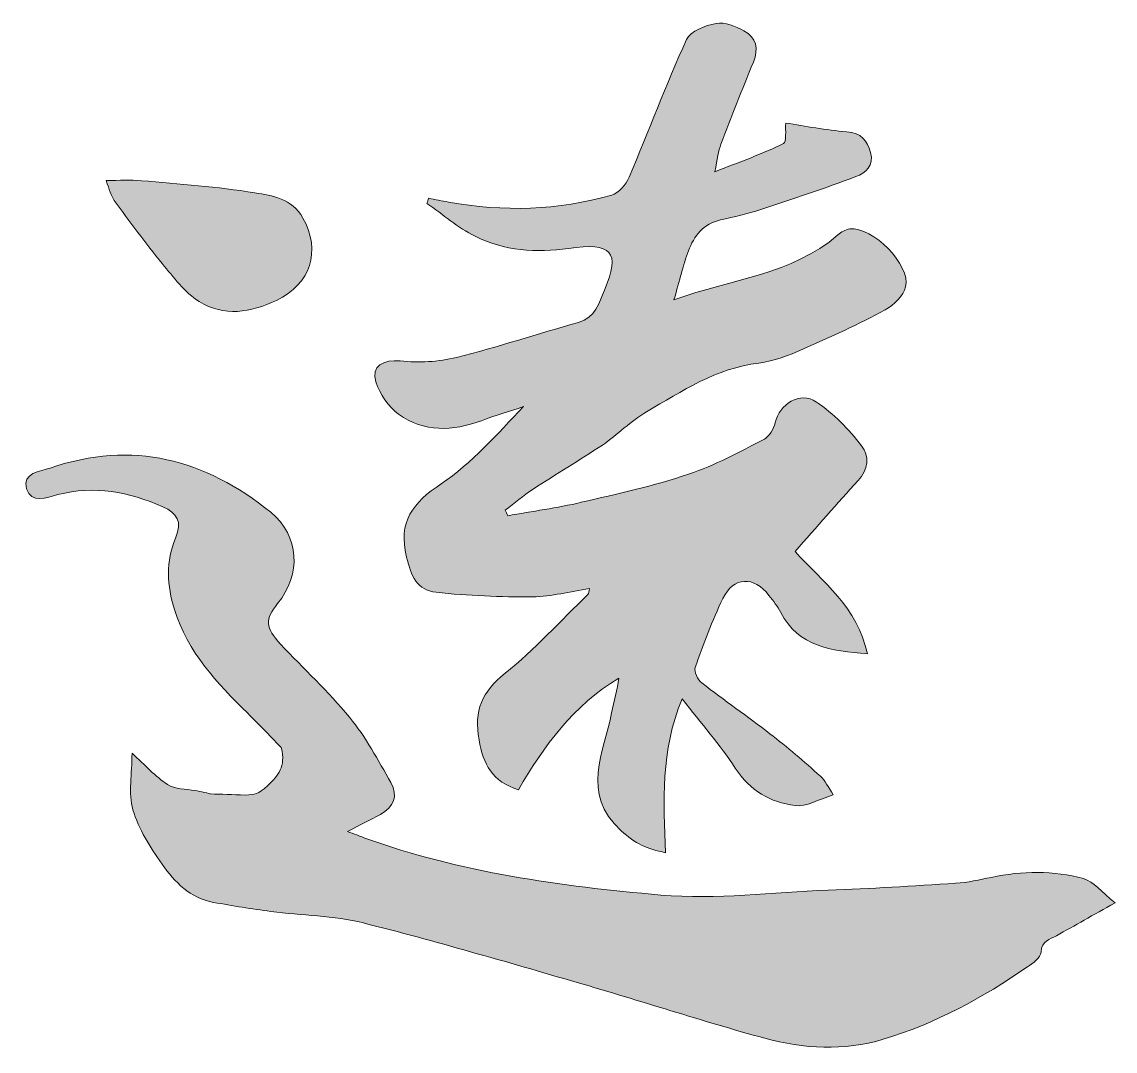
# Model space of a CAD drawing. Header units: inches. Extents: x -3272461 to -2504170, y 403793 to 1071042.
# Drawn here: x -2944894 to -2943698, y 765321 to 766447 of the extents above; entities that cross this region are included whole.
import ezdxf

# ---------------------------------------------------------------- set-up
doc = ezdxf.new("R2010")
doc.units = ezdxf.units.IN
doc.header["$LTSCALE"] = 1000
doc.header["$MEASUREMENT"] = 0
doc.layers.get('0').update_dxf_attribs({"lineweight": 18})

msp = doc.modelspace()

# ---------------------------------------------------------------- hatches: boundary and pattern name
h = msp.add_hatch(color=256)
edge = h.paths.add_edge_path(flags=0)
edge.add_spline(control_points=[(-2944165.2, 766196), (-2944159, 766212.4), (-2944148.9, 766225.8), (-2944130, 766230)], knot_values=[0, 0, 0, 0, 51.218065, 51.218065, 51.218065, 51.218065], weights=[1, 1, 1, 1], degree=3, periodic=0)
edge.add_spline(control_points=[(-2944130, 766230), (-2944115.2, 766233.2), (-2944100.3, 766236.7), (-2944085.9, 766241.4)], knot_values=[0, 0, 0, 0, 45.564726, 45.564726, 45.564726, 45.564726], weights=[1, 1, 1, 1], degree=3, periodic=0)
edge.add_spline(control_points=[(-2944085.9, 766241.4), (-2944051.1, 766252.8), (-2944016.3, 766264.4), (-2943982, 766277.4)], knot_values=[0, 0, 0, 0, 109.994376, 109.994376, 109.994376, 109.994376], weights=[1, 1, 1, 1], degree=3, periodic=0)
edge.add_spline(control_points=[(-2943982, 766277.4), (-2943971.5, 766281.3), (-2943961.7, 766289.4), (-2943966, 766303.7)], knot_values=[0, 0, 0, 0, 34.605464, 34.605464, 34.605464, 34.605464], weights=[1, 1, 1, 1], degree=3, periodic=0)
edge.add_spline(control_points=[(-2943966, 766303.7), (-2943969.7, 766316.6), (-2943976.1, 766325.4), (-2943992.1, 766326.5)], knot_values=[0, 0, 0, 0, 37.511516, 37.511516, 37.511516, 37.511516], weights=[1, 1, 1, 1], degree=3, periodic=0)
edge.add_spline(control_points=[(-2943992.1, 766326.5), (-2944014.7, 766328), (-2944037.2, 766332.7), (-2944058.7, 766335.9)], knot_values=[0, 0, 0, 0, 67.314942, 67.314942, 67.314942, 67.314942], weights=[1, 1, 1, 1], degree=3, periodic=0)
edge.add_spline(control_points=[(-2944058.7, 766335.9), (-2944059.3, 766328.1), (-2944057.6, 766315.1), (-2944061.1, 766313.4)], knot_values=[0, 0, 0, 0, 23.085635, 23.085635, 23.085635, 23.085635], weights=[1, 1, 1, 1], degree=3, periodic=0)
edge.add_spline(control_points=[(-2944061.1, 766313.4), (-2944084, 766302.4), (-2944107.9, 766293.8), (-2944136.4, 766282.5)], knot_values=[0, 0, 0, 0, 81.393183, 81.393183, 81.393183, 81.393183], weights=[1, 1, 1, 1], degree=3, periodic=0)
edge.add_spline(control_points=[(-2944136.4, 766282.5), (-2944133.2, 766297.1), (-2944132.4, 766305.3), (-2944129.6, 766312.8)], knot_values=[0, 0, 0, 0, 31.031593, 31.031593, 31.031593, 31.031593], weights=[1, 1, 1, 1], degree=3, periodic=0)
edge.add_spline(control_points=[(-2944129.6, 766312.8), (-2944118.1, 766342.9), (-2944106.3, 766372.8), (-2944094.1, 766402.7)], knot_values=[0, 0, 0, 0, 96.659971, 96.659971, 96.659971, 96.659971], weights=[1, 1, 1, 1], degree=3, periodic=0)
edge.add_spline(control_points=[(-2944094.1, 766402.7), (-2944088.1, 766417.3), (-2944090.8, 766429.5), (-2944104.4, 766436.7)], knot_values=[0, 0, 0, 0, 39.695113, 39.695113, 39.695113, 39.695113], weights=[1, 1, 1, 1], degree=3, periodic=0)
edge.add_spline(control_points=[(-2944104.4, 766436.7), (-2944113.6, 766441.6), (-2944125.4, 766446.6), (-2944134.9, 766444.9)], knot_values=[0, 0, 0, 0, 32.216004, 32.216004, 32.216004, 32.216004], weights=[1, 1, 1, 1], degree=3, periodic=0)
edge.add_spline(control_points=[(-2944134.9, 766444.9), (-2944146.7, 766442.7), (-2944163, 766436.4), (-2944167.2, 766427.2)], knot_values=[0, 0, 0, 0, 37.854248, 37.854248, 37.854248, 37.854248], weights=[1, 1, 1, 1], degree=3, periodic=0)
edge.add_spline(control_points=[(-2944167.2, 766427.2), (-2944189.7, 766377.8), (-2944208.7, 766326.8), (-2944230, 766276.9)], knot_values=[0, 0, 0, 0, 162.940741, 162.940741, 162.940741, 162.940741], weights=[1, 1, 1, 1], degree=3, periodic=0)
edge.add_spline(control_points=[(-2944230, 766276.9), (-2944233.4, 766268.8), (-2944241.4, 766259.2), (-2944249.1, 766257)], knot_values=[0, 0, 0, 0, 28.311681, 28.311681, 28.311681, 28.311681], weights=[1, 1, 1, 1], degree=3, periodic=0)
edge.add_spline(control_points=[(-2944249.1, 766257), (-2944307.8, 766240.5), (-2944367.4, 766238.5), (-2944427.4, 766249.5)], knot_values=[0, 0, 0, 0, 180.087882, 180.087882, 180.087882, 180.087882], weights=[1, 1, 1, 1], degree=3, periodic=0)
edge.add_spline(control_points=[(-2944427.4, 766249.5), (-2944434.7, 766250.8), (-2944442, 766252.2), (-2944449.4, 766253.6)], knot_values=[0, 0, 0, 0, 22.316623, 22.316623, 22.316623, 22.316623], weights=[1, 1, 1, 1], degree=3, periodic=0)
edge.add_spline(control_points=[(-2944449.4, 766253.6), (-2944449.9, 766251.8), (-2944450.5, 766249.9), (-2944451.1, 766248.1)], knot_values=[0, 0, 0, 0, 5.771272, 5.771272, 5.771272, 5.771272], weights=[1, 1, 1, 1], degree=3, periodic=0)
edge.add_spline(control_points=[(-2944451.1, 766248.1), (-2944433.7, 766235.9), (-2944417.3, 766221.5), (-2944398.5, 766212.1)], knot_values=[0, 0, 0, 0, 63.854733, 63.854733, 63.854733, 63.854733], weights=[1, 1, 1, 1], degree=3, periodic=0)
edge.add_spline(control_points=[(-2944398.5, 766212.1), (-2944366.6, 766196), (-2944331.5, 766194), (-2944296.4, 766198.9)], knot_values=[0, 0, 0, 0, 104.558746, 104.558746, 104.558746, 104.558746], weights=[1, 1, 1, 1], degree=3, periodic=0)
edge.add_spline(control_points=[(-2944296.4, 766198.9), (-2944248.9, 766205.5), (-2944239.1, 766195.5), (-2944256.9, 766153.2)], knot_values=[0, 0, 0, 0, 89.3018, 89.3018, 89.3018, 89.3018], weights=[1, 1, 1, 1], degree=3, periodic=0)
edge.add_spline(control_points=[(-2944256.9, 766153.2), (-2944262.6, 766139.5), (-2944267.1, 766123), (-2944285.5, 766117.8)], knot_values=[0, 0, 0, 0, 47.489668, 47.489668, 47.489668, 47.489668], weights=[1, 1, 1, 1], degree=3, periodic=0)
edge.add_spline(control_points=[(-2944285.5, 766117.8), (-2944330, 766105.3), (-2944374, 766090.8), (-2944418.8, 766079.6)], knot_values=[0, 0, 0, 0, 138.725523, 138.725523, 138.725523, 138.725523], weights=[1, 1, 1, 1], degree=3, periodic=0)
edge.add_spline(control_points=[(-2944418.8, 766079.6), (-2944438.6, 766074.8), (-2944460.2, 766073.4), (-2944480.4, 766075.7)], knot_values=[0, 0, 0, 0, 62.030065, 62.030065, 62.030065, 62.030065], weights=[1, 1, 1, 1], degree=3, periodic=0)
edge.add_spline(control_points=[(-2944480.4, 766075.7), (-2944498.4, 766077.6), (-2944512.7, 766070), (-2944507, 766052.8)], knot_values=[0, 0, 0, 0, 43.65304, 43.65304, 43.65304, 43.65304], weights=[1, 1, 1, 1], degree=3, periodic=0)
edge.add_spline(control_points=[(-2944507, 766052.8), (-2944502.5, 766039.6), (-2944493.3, 766025.4), (-2944482.1, 766017.4)], knot_values=[0, 0, 0, 0, 43.90798, 43.90798, 43.90798, 43.90798], weights=[1, 1, 1, 1], degree=3, periodic=0)
edge.add_spline(control_points=[(-2944482.1, 766017.4), (-2944454.3, 765997.5), (-2944423, 765998.8), (-2944391.6, 766010.4)], knot_values=[0, 0, 0, 0, 94.792275, 94.792275, 94.792275, 94.792275], weights=[1, 1, 1, 1], degree=3, periodic=0)
edge.add_spline(control_points=[(-2944391.6, 766010.4), (-2944376.5, 766016), (-2944361.1, 766020.7), (-2944345.7, 766025.8)], knot_values=[0, 0, 0, 0, 48.425693, 48.425693, 48.425693, 48.425693], weights=[1, 1, 1, 1], degree=3, periodic=0)
edge.add_spline(control_points=[(-2944345.7, 766025.8), (-2944374.6, 765995.3), (-2944402, 765963.9), (-2944435.5, 765941.4)], knot_values=[0, 0, 0, 0, 123.501583, 123.501583, 123.501583, 123.501583], weights=[1, 1, 1, 1], degree=3, periodic=0)
edge.add_spline(control_points=[(-2944435.5, 765941.4), (-2944466.8, 765920.5), (-2944483.1, 765900), (-2944473.4, 765861.2)], knot_values=[0, 0, 0, 0, 96.491121, 96.491121, 96.491121, 96.491121], weights=[1, 1, 1, 1], degree=3, periodic=0)
edge.add_spline(control_points=[(-2944473.4, 765861.2), (-2944468.2, 765840.3), (-2944462.3, 765825.1), (-2944441, 765822.7)], knot_values=[0, 0, 0, 0, 54.486351, 54.486351, 54.486351, 54.486351], weights=[1, 1, 1, 1], degree=3, periodic=0)
edge.add_spline(control_points=[(-2944441, 765822.7), (-2944406.1, 765818.9), (-2944370.7, 765817.5), (-2944335.5, 765817.8)], knot_values=[0, 0, 0, 0, 105.661691, 105.661691, 105.661691, 105.661691], weights=[1, 1, 1, 1], degree=3, periodic=0)
edge.add_spline(control_points=[(-2944335.5, 765817.8), (-2944315.1, 765818), (-2944294.7, 765823.6), (-2944273.4, 765826.8)], knot_values=[0, 0, 0, 0, 62.830699, 62.830699, 62.830699, 62.830699], weights=[1, 1, 1, 1], degree=3, periodic=0)
edge.add_spline(control_points=[(-2944273.4, 765826.8), (-2944274.1, 765823.8), (-2944274, 765821.5), (-2944275.1, 765820.4)], knot_values=[0, 0, 0, 0, 6.68476, 6.68476, 6.68476, 6.68476], weights=[1, 1, 1, 1], degree=3, periodic=0)
edge.add_spline(control_points=[(-2944275.1, 765820.4), (-2944305.1, 765791.3), (-2944333.3, 765760.1), (-2944365.7, 765734.1)], knot_values=[0, 0, 0, 0, 125.23449, 125.23449, 125.23449, 125.23449], weights=[1, 1, 1, 1], degree=3, periodic=0)
edge.add_spline(control_points=[(-2944365.7, 765734.1), (-2944391.1, 765713.8), (-2944399.9, 765693.3), (-2944394.2, 765661.3)], knot_values=[0, 0, 0, 0, 83.048712, 83.048712, 83.048712, 83.048712], weights=[1, 1, 1, 1], degree=3, periodic=0)
edge.add_spline(control_points=[(-2944394.2, 765661.3), (-2944389.4, 765634.7), (-2944380.2, 765615.5), (-2944350.9, 765606.7)], knot_values=[0, 0, 0, 0, 74.265126, 74.265126, 74.265126, 74.265126], weights=[1, 1, 1, 1], degree=3, periodic=0)
edge.add_spline(control_points=[(-2944350.9, 765606.7), (-2944323.8, 765654.6), (-2944290.8, 765698.7), (-2944241.3, 765728.9)], knot_values=[0, 0, 0, 0, 166.01808, 166.01808, 166.01808, 166.01808], weights=[1, 1, 1, 1], degree=3, periodic=0)
edge.add_spline(control_points=[(-2944241.3, 765728.9), (-2944242.7, 765715.8), (-2944247, 765703.5), (-2944249.2, 765690.9)], knot_values=[0, 0, 0, 0, 38.834269, 38.834269, 38.834269, 38.834269], weights=[1, 1, 1, 1], degree=3, periodic=0)
edge.add_spline(control_points=[(-2944249.2, 765690.9), (-2944257.1, 765647.3), (-2944284.1, 765603.8), (-2944238.6, 765561.8)], knot_values=[0, 0, 0, 0, 138.443535, 138.443535, 138.443535, 138.443535], weights=[1, 1, 1, 1], degree=3, periodic=0)
edge.add_spline(control_points=[(-2944238.6, 765561.8), (-2944223.5, 765548), (-2944210.4, 765541.8), (-2944190.1, 765537.9)], knot_values=[0, 0, 0, 0, 54.949852, 54.949852, 54.949852, 54.949852], weights=[1, 1, 1, 1], degree=3, periodic=0)
edge.add_spline(control_points=[(-2944190.1, 765537.9), (-2944192.2, 765593.9), (-2944196.1, 765648.9), (-2944172, 765706.1)], knot_values=[0, 0, 0, 0, 170.750179, 170.750179, 170.750179, 170.750179], weights=[1, 1, 1, 1], degree=3, periodic=0)
edge.add_spline(control_points=[(-2944172, 765706.1), (-2944151, 765679), (-2944130.4, 765656), (-2944113.9, 765630.3)], knot_values=[0, 0, 0, 0, 95.564653, 95.564653, 95.564653, 95.564653], weights=[1, 1, 1, 1], degree=3, periodic=0)
edge.add_spline(control_points=[(-2944113.9, 765630.3), (-2944097.8, 765605.6), (-2944075.4, 765593), (-2944048.6, 765589.4)], knot_values=[0, 0, 0, 0, 79.685179, 79.685179, 79.685179, 79.685179], weights=[1, 1, 1, 1], degree=3, periodic=0)
edge.add_spline(control_points=[(-2944048.6, 765589.4), (-2944036.4, 765587.7), (-2944022.9, 765596.2), (-2944006.7, 765601.1)], knot_values=[0, 0, 0, 0, 43.851146, 43.851146, 43.851146, 43.851146], weights=[1, 1, 1, 1], degree=3, periodic=0)
edge.add_spline(control_points=[(-2944006.7, 765601.1), (-2944012.6, 765609.8), (-2944015.6, 765616.9), (-2944020.8, 765621.6)], knot_values=[0, 0, 0, 0, 24.919164, 24.919164, 24.919164, 24.919164], weights=[1, 1, 1, 1], degree=3, periodic=0)
edge.add_spline(control_points=[(-2944020.8, 765621.6), (-2944038.8, 765637.5), (-2944057, 765653.3), (-2944076, 765668)], knot_values=[0, 0, 0, 0, 72.106112, 72.106112, 72.106112, 72.106112], weights=[1, 1, 1, 1], degree=3, periodic=0)
edge.add_spline(control_points=[(-2944076, 765668), (-2944100.5, 765687), (-2944126.1, 765704.5), (-2944150.5, 765723.6)], knot_values=[0, 0, 0, 0, 92.956996, 92.956996, 92.956996, 92.956996], weights=[1, 1, 1, 1], degree=3, periodic=0)
edge.add_spline(control_points=[(-2944150.5, 765723.6), (-2944154.9, 765727), (-2944159.4, 765736.1), (-2944157.8, 765740.4)], knot_values=[0, 0, 0, 0, 19.17138, 19.17138, 19.17138, 19.17138], weights=[1, 1, 1, 1], degree=3, periodic=0)
edge.add_spline(control_points=[(-2944157.8, 765740.4), (-2944148.8, 765766.1), (-2944139.2, 765791.5), (-2944127.4, 765816)], knot_values=[0, 0, 0, 0, 81.470705, 81.470705, 81.470705, 81.470705], weights=[1, 1, 1, 1], degree=3, periodic=0)
edge.add_spline(control_points=[(-2944127.4, 765816), (-2944115.9, 765840), (-2944093.2, 765840.7), (-2944077.2, 765819.3)], knot_values=[0, 0, 0, 0, 63.705578, 63.705578, 63.705578, 63.705578], weights=[1, 1, 1, 1], degree=3, periodic=0)
edge.add_spline(control_points=[(-2944077.2, 765819.3), (-2944072.6, 765813.2), (-2944067.4, 765807.4), (-2944064.1, 765800.7)], knot_values=[0, 0, 0, 0, 22.797035, 22.797035, 22.797035, 22.797035], weights=[1, 1, 1, 1], degree=3, periodic=0)
edge.add_spline(control_points=[(-2944064.1, 765800.7), (-2944044.7, 765762.8), (-2944009.6, 765759.1), (-2943969.3, 765755.4)], knot_values=[0, 0, 0, 0, 110.710861, 110.710861, 110.710861, 110.710861], weights=[1, 1, 1, 1], degree=3, periodic=0)
edge.add_spline(control_points=[(-2943969.3, 765755.4), (-2943980.4, 765806.3), (-2944018.6, 765834.3), (-2944048.5, 765867.4)], knot_values=[0, 0, 0, 0, 139.305714, 139.305714, 139.305714, 139.305714], weights=[1, 1, 1, 1], degree=3, periodic=0)
edge.add_spline(control_points=[(-2944048.5, 765867.4), (-2944024.7, 765894.2), (-2944002.5, 765919.9), (-2943979.6, 765944.8)], knot_values=[0, 0, 0, 0, 103.56107, 103.56107, 103.56107, 103.56107], weights=[1, 1, 1, 1], degree=3, periodic=0)
edge.add_spline(control_points=[(-2943979.6, 765944.8), (-2943968.2, 765957.1), (-2943966.9, 765971.8), (-2943975.8, 765983)], knot_values=[0, 0, 0, 0, 42.159445, 42.159445, 42.159445, 42.159445], weights=[1, 1, 1, 1], degree=3, periodic=0)
edge.add_spline(control_points=[(-2943975.8, 765983), (-2943990.1, 766000.9), (-2944006.3, 766018.4), (-2944025.2, 766030.8)], knot_values=[0, 0, 0, 0, 69.032252, 69.032252, 69.032252, 69.032252], weights=[1, 1, 1, 1], degree=3, periodic=0)
edge.add_spline(control_points=[(-2944025.2, 766030.8), (-2944043.3, 766042.8), (-2944065.5, 766028.7), (-2944070.4, 766008)], knot_values=[0, 0, 0, 0, 59.379836, 59.379836, 59.379836, 59.379836], weights=[1, 1, 1, 1], degree=3, periodic=0)
edge.add_spline(control_points=[(-2944070.4, 766008), (-2944071.9, 766001.4), (-2944076.6, 765993.2), (-2944082.1, 765990.3)], knot_values=[0, 0, 0, 0, 21.803104, 21.803104, 21.803104, 21.803104], weights=[1, 1, 1, 1], degree=3, periodic=0)
edge.add_spline(control_points=[(-2944082.1, 765990.3), (-2944109.2, 765976.4), (-2944136.2, 765961.5), (-2944164.9, 765951.9)], knot_values=[0, 0, 0, 0, 91.351934, 91.351934, 91.351934, 91.351934], weights=[1, 1, 1, 1], degree=3, periodic=0)
edge.add_spline(control_points=[(-2944164.9, 765951.9), (-2944203.3, 765939.1), (-2944243, 765930.2), (-2944282.4, 765921.1)], knot_values=[0, 0, 0, 0, 121.551509, 121.551509, 121.551509, 121.551509], weights=[1, 1, 1, 1], degree=3, periodic=0)
edge.add_spline(control_points=[(-2944282.4, 765921.1), (-2944308.9, 765914.9), (-2944336, 765911.2), (-2944362.8, 765906.4)], knot_values=[0, 0, 0, 0, 81.676214, 81.676214, 81.676214, 81.676214], weights=[1, 1, 1, 1], degree=3, periodic=0)
edge.add_spline(control_points=[(-2944362.8, 765906.4), (-2944363.7, 765908.4), (-2944364.6, 765910.5), (-2944365.5, 765912.5)], knot_values=[0, 0, 0, 0, 6.752187, 6.752187, 6.752187, 6.752187], weights=[1, 1, 1, 1], degree=3, periodic=0)
edge.add_spline(control_points=[(-2944365.5, 765912.5), (-2944355.4, 765920.3), (-2944345.7, 765928.6), (-2944335, 765935.6)], knot_values=[0, 0, 0, 0, 38.239486, 38.239486, 38.239486, 38.239486], weights=[1, 1, 1, 1], degree=3, periodic=0)
edge.add_spline(control_points=[(-2944335, 765935.6), (-2944309.9, 765952), (-2944284, 765967.1), (-2944259.1, 765983.8)], knot_values=[0, 0, 0, 0, 89.943437, 89.943437, 89.943437, 89.943437], weights=[1, 1, 1, 1], degree=3, periodic=0)
edge.add_spline(control_points=[(-2944259.1, 765983.8), (-2944242.5, 765995.1), (-2944228.2, 766010.1), (-2944210.9, 766020.2)], knot_values=[0, 0, 0, 0, 60.40609, 60.40609, 60.40609, 60.40609], weights=[1, 1, 1, 1], degree=3, periodic=0)
edge.add_spline(control_points=[(-2944210.9, 766020.2), (-2944172.3, 766042.7), (-2944134.7, 766067.8), (-2944088.2, 766073.4)], knot_values=[0, 0, 0, 0, 134.828369, 134.828369, 134.828369, 134.828369], weights=[1, 1, 1, 1], degree=3, periodic=0)
edge.add_spline(control_points=[(-2944088.2, 766073.4), (-2944071.8, 766075.4), (-2944055.5, 766081.9), (-2944040.1, 766088.6)], knot_values=[0, 0, 0, 0, 50.641183, 50.641183, 50.641183, 50.641183], weights=[1, 1, 1, 1], degree=3, periodic=0)
edge.add_spline(control_points=[(-2944040.1, 766088.6), (-2944009.6, 766101.9), (-2943979.3, 766115.9), (-2943949.9, 766131.6)], knot_values=[0, 0, 0, 0, 99.940145, 99.940145, 99.940145, 99.940145], weights=[1, 1, 1, 1], degree=3, periodic=0)
edge.add_spline(control_points=[(-2943949.9, 766131.6), (-2943940.4, 766136.7), (-2943930, 766146.9), (-2943927.6, 766156.8)], knot_values=[0, 0, 0, 0, 34.470565, 34.470565, 34.470565, 34.470565], weights=[1, 1, 1, 1], degree=3, periodic=0)
edge.add_spline(control_points=[(-2943927.6, 766156.8), (-2943921.7, 766180.7), (-2943964.3, 766223.3), (-2943988.7, 766220.1)], knot_values=[0, 0, 0, 0, 96.222997, 96.222997, 96.222997, 96.222997], weights=[1, 1, 1, 1], degree=3, periodic=0)
edge.add_spline(control_points=[(-2943988.7, 766220.1), (-2943993.3, 766219.5), (-2943998.2, 766216.6), (-2944001.8, 766213.5)], knot_values=[0, 0, 0, 0, 14.912026, 14.912026, 14.912026, 14.912026], weights=[1, 1, 1, 1], degree=3, periodic=0)
edge.add_spline(control_points=[(-2944001.8, 766213.5), (-2944052.1, 766169.9), (-2944117.3, 766166), (-2944181, 766142.4)], knot_values=[0, 0, 0, 0, 194.32497, 194.32497, 194.32497, 194.32497], weights=[1, 1, 1, 1], degree=3, periodic=0)
edge.add_spline(control_points=[(-2944181, 766142.4), (-2944174.6, 766164.6), (-2944171, 766180.7), (-2944165.2, 766196)], knot_values=[0, 0, 0, 0, 55.880095, 55.880095, 55.880095, 55.880095], weights=[1, 1, 1, 1], degree=3, periodic=0)
edge = h.paths.add_edge_path(flags=0)
edge.add_spline(control_points=[(-2944615.7, 766142), (-2944578.3, 766159.9), (-2944566.7, 766195.8), (-2944586.8, 766232)], knot_values=[0, 0, 0, 0, 107.801225, 107.801225, 107.801225, 107.801225], weights=[1, 1, 1, 1], degree=3, periodic=0)
edge.add_spline(control_points=[(-2944586.8, 766232), (-2944598.9, 766253.7), (-2944620.4, 766256.5), (-2944639.5, 766259.6)], knot_values=[0, 0, 0, 0, 62.055023, 62.055023, 62.055023, 62.055023], weights=[1, 1, 1, 1], degree=3, periodic=0)
edge.add_spline(control_points=[(-2944639.5, 766259.6), (-2944680.5, 766266.5), (-2944722.1, 766269.1), (-2944763.5, 766272.9)], knot_values=[0, 0, 0, 0, 124.701503, 124.701503, 124.701503, 124.701503], weights=[1, 1, 1, 1], degree=3, periodic=0)
edge.add_spline(control_points=[(-2944763.5, 766272.9), (-2944775.1, 766274), (-2944786.9, 766273.1), (-2944802.1, 766273.1)], knot_values=[0, 0, 0, 0, 38.614831, 38.614831, 38.614831, 38.614831], weights=[1, 1, 1, 1], degree=3, periodic=0)
edge.add_spline(control_points=[(-2944802.1, 766273.1), (-2944798.2, 766263.4), (-2944796.9, 766256.4), (-2944793.1, 766251.2)], knot_values=[0, 0, 0, 0, 23.777546, 23.777546, 23.777546, 23.777546], weights=[1, 1, 1, 1], degree=3, periodic=0)
edge.add_spline(control_points=[(-2944793.1, 766251.2), (-2944776.1, 766227.9), (-2944759, 766204.6), (-2944740.7, 766182.3)], knot_values=[0, 0, 0, 0, 86.584984, 86.584984, 86.584984, 86.584984], weights=[1, 1, 1, 1], degree=3, periodic=0)
edge.add_spline(control_points=[(-2944740.7, 766182.3), (-2944728.4, 766167.3), (-2944716.1, 766150.6), (-2944700.1, 766140.7)], knot_values=[0, 0, 0, 0, 58.36591, 58.36591, 58.36591, 58.36591], weights=[1, 1, 1, 1], degree=3, periodic=0)
edge.add_spline(control_points=[(-2944700.1, 766140.7), (-2944673.1, 766124.2), (-2944644.3, 766128.2), (-2944615.7, 766142)], knot_values=[0, 0, 0, 0, 88.379787, 88.379787, 88.379787, 88.379787], weights=[1, 1, 1, 1], degree=3, periodic=0)
edge = h.paths.add_edge_path(flags=0)
edge.add_spline(control_points=[(-2944614.5, 765810.3), (-2944588.6, 765842.2), (-2944590.2, 765884.3), (-2944622, 765910.2)], knot_values=[0, 0, 0, 0, 112.098403, 112.098403, 112.098403, 112.098403], weights=[1, 1, 1, 1], degree=3, periodic=0)
edge.add_spline(control_points=[(-2944622, 765910.2), (-2944693.4, 765968.3), (-2944773.5, 765989.4), (-2944863.1, 765958.6)], knot_values=[0, 0, 0, 0, 257.938711, 257.938711, 257.938711, 257.938711], weights=[1, 1, 1, 1], degree=3, periodic=0)
edge.add_spline(control_points=[(-2944863.1, 765958.6), (-2944874, 765954.8), (-2944894.2, 765953.6), (-2944889.1, 765935.9)], knot_values=[0, 0, 0, 0, 39.901311, 39.901311, 39.901311, 39.901311], weights=[1, 1, 1, 1], degree=3, periodic=0)
edge.add_spline(control_points=[(-2944889.1, 765935.9), (-2944884.2, 765919.2), (-2944866.9, 765926.4), (-2944854.8, 765929.5)], knot_values=[0, 0, 0, 0, 39.906656, 39.906656, 39.906656, 39.906656], weights=[1, 1, 1, 1], degree=3, periodic=0)
edge.add_spline(control_points=[(-2944854.8, 765929.5), (-2944814.7, 765940), (-2944777, 765932.4), (-2944740.1, 765916.2)], knot_values=[0, 0, 0, 0, 117.810699, 117.810699, 117.810699, 117.810699], weights=[1, 1, 1, 1], degree=3, periodic=0)
edge.add_spline(control_points=[(-2944740.1, 765916.2), (-2944724.3, 765909.3), (-2944718.4, 765899.9), (-2944726, 765882)], knot_values=[0, 0, 0, 0, 42.859218, 42.859218, 42.859218, 42.859218], weights=[1, 1, 1, 1], degree=3, periodic=0)
edge.add_spline(control_points=[(-2944726, 765882), (-2944736.7, 765856.6), (-2944735.5, 765830.1), (-2944727.3, 765803.8)], knot_values=[0, 0, 0, 0, 79.883367, 79.883367, 79.883367, 79.883367], weights=[1, 1, 1, 1], degree=3, periodic=0)
edge.add_spline(control_points=[(-2944727.3, 765803.8), (-2944712.8, 765757.4), (-2944681, 765723.3), (-2944647.2, 765690.5)], knot_values=[0, 0, 0, 0, 140.346525, 140.346525, 140.346525, 140.346525], weights=[1, 1, 1, 1], degree=3, periodic=0)
edge.add_spline(control_points=[(-2944647.2, 765690.5), (-2944635.6, 765679.2), (-2944624.6, 765667.4), (-2944610.4, 765652.9)], knot_values=[0, 0, 0, 0, 52.578677, 52.578677, 52.578677, 52.578677], weights=[1, 1, 1, 1], degree=3, periodic=0)
edge.add_spline(control_points=[(-2944610.4, 765652.9), (-2944605.4, 765631.2), (-2944613.4, 765623), (-2944625.3, 765611.3)], knot_values=[0, 0, 0, 0, 47.073419, 47.073419, 47.073419, 47.073419], weights=[1, 1, 1, 1], degree=3, periodic=0)
edge.add_spline(control_points=[(-2944625.3, 765611.3), (-2944636.6, 765600.9), (-2944638.9, 765602), (-2944649.4, 765600.9)], knot_values=[0, 0, 0, 0, 27.143306, 27.143306, 27.143306, 27.143306], weights=[1, 1, 1, 1], degree=3, periodic=0)
edge.add_spline(control_points=[(-2944649.4, 765600.9), (-2944664.5, 765601.5), (-2944675.5, 765601.7), (-2944688, 765602.2)], knot_values=[0, 0, 0, 0, 38.653325, 38.653325, 38.653325, 38.653325], weights=[1, 1, 1, 1], degree=3, periodic=0)
edge.add_spline(control_points=[(-2944688, 765602.2), (-2944688, 765602.2), (-2944699.6, 765605.2), (-2944704.7, 765605.8)], knot_values=[0, 0, 0, 0, 17.08578, 17.08578, 17.08578, 17.08578], weights=[1, 1, 1, 1], degree=3, periodic=0)
edge.add_spline(control_points=[(-2944704.7, 765605.8), (-2944714.9, 765607.8), (-2944726.8, 765607.2), (-2944734.9, 765612.5)], knot_values=[0, 0, 0, 0, 31.132616, 31.132616, 31.132616, 31.132616], weights=[1, 1, 1, 1], degree=3, periodic=0)
edge.add_spline(control_points=[(-2944734.9, 765612.5), (-2944748.2, 765621.1), (-2944759.1, 765633.5), (-2944773.7, 765646.7)], knot_values=[0, 0, 0, 0, 51.834846, 51.834846, 51.834846, 51.834846], weights=[1, 1, 1, 1], degree=3, periodic=0)
edge.add_spline(control_points=[(-2944773.7, 765646.7), (-2944773.7, 765624.2), (-2944777.9, 765603.2), (-2944772.7, 765584.8)], knot_values=[0, 0, 0, 0, 62.151543, 62.151543, 62.151543, 62.151543], weights=[1, 1, 1, 1], degree=3, periodic=0)
edge.add_spline(control_points=[(-2944772.7, 765584.8), (-2944766.6, 765563.7), (-2944753.7, 765543.9), (-2944740.9, 765525.5)], knot_values=[0, 0, 0, 0, 67.641814, 67.641814, 67.641814, 67.641814], weights=[1, 1, 1, 1], degree=3, periodic=0)
edge.add_spline(control_points=[(-2944740.9, 765525.5), (-2944727.1, 765505.8), (-2944710.2, 765488), (-2944684.4, 765483.5)], knot_values=[0, 0, 0, 0, 72.355395, 72.355395, 72.355395, 72.355395], weights=[1, 1, 1, 1], degree=3, periodic=0)
edge.add_spline(control_points=[(-2944684.4, 765483.5), (-2944663.6, 765479.9), (-2944642.7, 765476.3), (-2944621.8, 765473.6)], knot_values=[0, 0, 0, 0, 63.442265, 63.442265, 63.442265, 63.442265], weights=[1, 1, 1, 1], degree=3, periodic=0)
edge.add_spline(control_points=[(-2944621.8, 765473.6), (-2944588, 765469.3), (-2944553.2, 765469.3), (-2944520.5, 765461)], knot_values=[0, 0, 0, 0, 102.098108, 102.098108, 102.098108, 102.098108], weights=[1, 1, 1, 1], degree=3, periodic=0)
edge.add_spline(control_points=[(-2944520.5, 765461), (-2944442.1, 765441.3), (-2944364.4, 765418.4), (-2944286.7, 765395.9)], knot_values=[0, 0, 0, 0, 242.786488, 242.786488, 242.786488, 242.786488], weights=[1, 1, 1, 1], degree=3, periodic=0)
edge.add_spline(control_points=[(-2944286.7, 765395.9), (-2944218.1, 765376), (-2944150.4, 765353.7), (-2944081.6, 765334.9)], knot_values=[0, 0, 0, 0, 214.001843, 214.001843, 214.001843, 214.001843], weights=[1, 1, 1, 1], degree=3, periodic=0)
edge.add_spline(control_points=[(-2944081.6, 765334.9), (-2944039.1, 765323.3), (-2943995.3, 765320.8), (-2943952.1, 765333.8)], knot_values=[0, 0, 0, 0, 131.196002, 131.196002, 131.196002, 131.196002], weights=[1, 1, 1, 1], degree=3, periodic=0)
edge.add_spline(control_points=[(-2943952.1, 765333.8), (-2943895, 765351), (-2943843.4, 765379.3), (-2943794.4, 765412.9)], knot_values=[0, 0, 0, 0, 177.101159, 177.101159, 177.101159, 177.101159], weights=[1, 1, 1, 1], degree=3, periodic=0)
edge.add_spline(control_points=[(-2943794.4, 765412.9), (-2943788.4, 765417), (-2943779.8, 765423.3), (-2943779.5, 765429.2)], knot_values=[0, 0, 0, 0, 22.723278, 22.723278, 22.723278, 22.723278], weights=[1, 1, 1, 1], degree=3, periodic=0)
edge.add_spline(control_points=[(-2943779.5, 765429.2), (-2943778.7, 765441.5), (-2943770.1, 765442.9), (-2943762.6, 765447.1)], knot_values=[0, 0, 0, 0, 26.375551, 26.375551, 26.375551, 26.375551], weights=[1, 1, 1, 1], degree=3, periodic=0)
edge.add_spline(control_points=[(-2943762.6, 765447.1), (-2943742.7, 765458.2), (-2943722.8, 765469.5), (-2943698.5, 765483.1)], knot_values=[0, 0, 0, 0, 73.517255, 73.517255, 73.517255, 73.517255], weights=[1, 1, 1, 1], degree=3, periodic=0)
edge.add_spline(control_points=[(-2943698.5, 765483.1), (-2943713.5, 765495), (-2943722.1, 765506.5), (-2943733, 765509.5)], knot_values=[0, 0, 0, 0, 43.774862, 43.774862, 43.774862, 43.774862], weights=[1, 1, 1, 1], degree=3, periodic=0)
edge.add_spline(control_points=[(-2943733, 765509.5), (-2943766, 765518.6), (-2943800, 765518), (-2943833.8, 765510.9)], knot_values=[0, 0, 0, 0, 101.779183, 101.779183, 101.779183, 101.779183], weights=[1, 1, 1, 1], degree=3, periodic=0)
edge.add_spline(control_points=[(-2943833.8, 765510.9), (-2943846.8, 765508.2), (-2943859.8, 765505.3), (-2943872.9, 765504.4)], knot_values=[0, 0, 0, 0, 39.689253, 39.689253, 39.689253, 39.689253], weights=[1, 1, 1, 1], degree=3, periodic=0)
edge.add_spline(control_points=[(-2943872.9, 765504.4), (-2943919.4, 765501.4), (-2943965.8, 765498.5), (-2944012.3, 765496.9)], knot_values=[0, 0, 0, 0, 139.607581, 139.607581, 139.607581, 139.607581], weights=[1, 1, 1, 1], degree=3, periodic=0)
edge.add_spline(control_points=[(-2944012.3, 765496.9), (-2944073.3, 765494.7), (-2944133.8, 765486.2), (-2944195.4, 765491.6)], knot_values=[0, 0, 0, 0, 183.375986, 183.375986, 183.375986, 183.375986], weights=[1, 1, 1, 1], degree=3, periodic=0)
edge.add_spline(control_points=[(-2944195.4, 765491.6), (-2944305.6, 765501.2), (-2944414.4, 765516.2), (-2944518.9, 765553.9)], knot_values=[0, 0, 0, 0, 330.391992, 330.391992, 330.391992, 330.391992], weights=[1, 1, 1, 1], degree=3, periodic=0)
edge.add_spline(control_points=[(-2944518.9, 765553.9), (-2944524.9, 765556), (-2944530.8, 765558.4), (-2944538, 765561.1)], knot_values=[0, 0, 0, 0, 20.364919, 20.364919, 20.364919, 20.364919], weights=[1, 1, 1, 1], degree=3, periodic=0)
edge.add_spline(control_points=[(-2944538, 765561.1), (-2944524.3, 765568.2), (-2944513.1, 765573.9), (-2944502.1, 765579.8)], knot_values=[0, 0, 0, 0, 40.420343, 40.420343, 40.420343, 40.420343], weights=[1, 1, 1, 1], degree=3, periodic=0)
edge.add_spline(control_points=[(-2944502.1, 765579.8), (-2944487.3, 765587.7), (-2944482.3, 765600.1), (-2944490.6, 765614.6)], knot_values=[0, 0, 0, 0, 41.988177, 41.988177, 41.988177, 41.988177], weights=[1, 1, 1, 1], degree=3, periodic=0)
edge.add_spline(control_points=[(-2944490.6, 765614.6), (-2944504.6, 765639.1), (-2944518.1, 765664.4), (-2944535.8, 765686)], knot_values=[0, 0, 0, 0, 84.568592, 84.568592, 84.568592, 84.568592], weights=[1, 1, 1, 1], degree=3, periodic=0)
edge.add_spline(control_points=[(-2944535.8, 765686), (-2944558.9, 765714.3), (-2944586.2, 765739.2), (-2944611.2, 765766)], knot_values=[0, 0, 0, 0, 110.023734, 110.023734, 110.023734, 110.023734], weights=[1, 1, 1, 1], degree=3, periodic=0)
edge.add_spline(control_points=[(-2944611.2, 765766), (-2944628, 765783.9), (-2944628.3, 765793.4), (-2944614.5, 765810.3)], knot_values=[0, 0, 0, 0, 51.054795, 51.054795, 51.054795, 51.054795], weights=[1, 1, 1, 1], degree=3, periodic=0)

# ---------------------------------------------------------------- linework, layer by layer
for points in [[(-2944167.2, 766427.2), (-2944163, 766436.4), (-2944146.7, 766442.7), (-2944134.9, 766444.9)], [(-2944134.9, 766444.9), (-2944125.4, 766446.6), (-2944113.6, 766441.6), (-2944104.4, 766436.7)], [(-2944104.4, 766436.7), (-2944090.8, 766429.5), (-2944088.1, 766417.3), (-2944094.1, 766402.7)], [(-2944230, 766276.9), (-2944208.7, 766326.8), (-2944189.7, 766377.8), (-2944167.2, 766427.2)], [(-2944094.1, 766402.7), (-2944106.3, 766372.8), (-2944118.1, 766342.9), (-2944129.6, 766312.8)], [(-2944061.1, 766313.4), (-2944057.6, 766315.1), (-2944059.3, 766328.1), (-2944058.7, 766335.9)], [(-2944058.7, 766335.9), (-2944037.2, 766332.7), (-2944014.7, 766328), (-2943992.1, 766326.5)], [(-2943992.1, 766326.5), (-2943976.1, 766325.4), (-2943969.7, 766316.6), (-2943966, 766303.7)], [(-2944136.4, 766282.5), (-2944107.9, 766293.8), (-2944084, 766302.4), (-2944061.1, 766313.4)], [(-2944129.6, 766312.8), (-2944132.4, 766305.3), (-2944133.2, 766297.1), (-2944136.4, 766282.5)], [(-2943966, 766303.7), (-2943961.7, 766289.4), (-2943971.5, 766281.3), (-2943982, 766277.4)], [(-2944249.1, 766257), (-2944241.4, 766259.2), (-2944233.4, 766268.8), (-2944230, 766276.9)], [(-2943982, 766277.4), (-2944016.3, 766264.4), (-2944051.1, 766252.8), (-2944085.9, 766241.4)], [(-2944802.1, 766273.1), (-2944786.9, 766273.1), (-2944775.1, 766274), (-2944763.5, 766272.9)], [(-2944793.1, 766251.2), (-2944796.9, 766256.4), (-2944798.2, 766263.4), (-2944802.1, 766273.1)], [(-2944763.5, 766272.9), (-2944722.1, 766269.1), (-2944680.5, 766266.5), (-2944639.5, 766259.6)], [(-2944740.7, 766182.3), (-2944759, 766204.6), (-2944776.1, 766227.9), (-2944793.1, 766251.2)], [(-2944639.5, 766259.6), (-2944620.4, 766256.5), (-2944598.9, 766253.7), (-2944586.8, 766232)], [(-2944451.1, 766248.1), (-2944450.5, 766249.9), (-2944449.9, 766251.8), (-2944449.4, 766253.6)], [(-2944449.4, 766253.6), (-2944442, 766252.2), (-2944434.7, 766250.8), (-2944427.4, 766249.5)], [(-2944427.4, 766249.5), (-2944367.4, 766238.5), (-2944307.8, 766240.5), (-2944249.1, 766257)], [(-2944398.5, 766212.1), (-2944417.3, 766221.5), (-2944433.7, 766235.9), (-2944451.1, 766248.1)], [(-2944085.9, 766241.4), (-2944100.3, 766236.7), (-2944115.2, 766233.2), (-2944130, 766230)], [(-2944586.8, 766232), (-2944566.7, 766195.8), (-2944578.3, 766159.9), (-2944615.7, 766142)], [(-2944130, 766230), (-2944148.9, 766225.8), (-2944159, 766212.4), (-2944165.2, 766196)], [(-2944001.8, 766213.5), (-2943998.2, 766216.6), (-2943993.3, 766219.5), (-2943988.7, 766220.1)], [(-2943988.7, 766220.1), (-2943964.3, 766223.3), (-2943921.7, 766180.7), (-2943927.6, 766156.8)], [(-2944296.4, 766198.9), (-2944331.5, 766194), (-2944366.6, 766196), (-2944398.5, 766212.1)], [(-2944181, 766142.4), (-2944117.3, 766166), (-2944052.1, 766169.9), (-2944001.8, 766213.5)], [(-2944256.9, 766153.2), (-2944239.1, 766195.5), (-2944248.9, 766205.5), (-2944296.4, 766198.9)], [(-2944165.2, 766196), (-2944171, 766180.7), (-2944174.6, 766164.6), (-2944181, 766142.4)], [(-2944700.1, 766140.7), (-2944716.1, 766150.6), (-2944728.4, 766167.3), (-2944740.7, 766182.3)], [(-2943927.6, 766156.8), (-2943930, 766146.9), (-2943940.4, 766136.7), (-2943949.9, 766131.6)], [(-2944285.5, 766117.8), (-2944267.1, 766123), (-2944262.6, 766139.5), (-2944256.9, 766153.2)], [(-2944615.7, 766142), (-2944644.3, 766128.2), (-2944673.1, 766124.2), (-2944700.1, 766140.7)], [(-2943949.9, 766131.6), (-2943979.3, 766115.9), (-2944009.6, 766101.9), (-2944040.1, 766088.6)], [(-2944418.8, 766079.6), (-2944374, 766090.8), (-2944330, 766105.3), (-2944285.5, 766117.8)], [(-2944040.1, 766088.6), (-2944055.5, 766081.9), (-2944071.8, 766075.4), (-2944088.2, 766073.4)], [(-2944507, 766052.8), (-2944512.7, 766070), (-2944498.4, 766077.6), (-2944480.4, 766075.7)], [(-2944480.4, 766075.7), (-2944460.2, 766073.4), (-2944438.6, 766074.8), (-2944418.8, 766079.6)], [(-2944088.2, 766073.4), (-2944134.7, 766067.8), (-2944172.3, 766042.7), (-2944210.9, 766020.2)], [(-2944482.1, 766017.4), (-2944493.3, 766025.4), (-2944502.5, 766039.6), (-2944507, 766052.8)], [(-2944070.4, 766008), (-2944065.5, 766028.7), (-2944043.3, 766042.8), (-2944025.2, 766030.8)], [(-2944435.5, 765941.4), (-2944402, 765963.9), (-2944374.6, 765995.3), (-2944345.7, 766025.8)], [(-2944345.7, 766025.8), (-2944361.1, 766020.7), (-2944376.5, 766016), (-2944391.6, 766010.4)], [(-2944025.2, 766030.8), (-2944006.3, 766018.4), (-2943990.1, 766000.9), (-2943975.8, 765983)], [(-2944391.6, 766010.4), (-2944423, 765998.8), (-2944454.3, 765997.5), (-2944482.1, 766017.4)], [(-2944210.9, 766020.2), (-2944228.2, 766010.1), (-2944242.5, 765995.1), (-2944259.1, 765983.8)], [(-2944082.1, 765990.3), (-2944076.6, 765993.2), (-2944071.9, 766001.4), (-2944070.4, 766008)], [(-2944164.9, 765951.9), (-2944136.2, 765961.5), (-2944109.2, 765976.4), (-2944082.1, 765990.3)], [(-2944259.1, 765983.8), (-2944284, 765967.1), (-2944309.9, 765952), (-2944335, 765935.6)], [(-2943975.8, 765983), (-2943966.9, 765971.8), (-2943968.2, 765957.1), (-2943979.6, 765944.8)], [(-2944622, 765910.2), (-2944693.4, 765968.3), (-2944773.5, 765989.4), (-2944863.1, 765958.6)], [(-2944863.1, 765958.6), (-2944874, 765954.8), (-2944894.2, 765953.6), (-2944889.1, 765935.9)], [(-2944282.4, 765921.1), (-2944243, 765930.2), (-2944203.3, 765939.1), (-2944164.9, 765951.9)], [(-2944473.4, 765861.2), (-2944483.1, 765900), (-2944466.8, 765920.5), (-2944435.5, 765941.4)], [(-2943979.6, 765944.8), (-2944002.5, 765919.9), (-2944024.7, 765894.2), (-2944048.5, 765867.4)], [(-2944889.1, 765935.9), (-2944884.2, 765919.2), (-2944866.9, 765926.4), (-2944854.8, 765929.5)], [(-2944854.8, 765929.5), (-2944814.7, 765940), (-2944777, 765932.4), (-2944740.1, 765916.2)], [(-2944335, 765935.6), (-2944345.7, 765928.6), (-2944355.4, 765920.3), (-2944365.5, 765912.5)], [(-2944740.1, 765916.2), (-2944724.3, 765909.3), (-2944718.4, 765899.9), (-2944726, 765882)], [(-2944362.8, 765906.4), (-2944336, 765911.2), (-2944308.9, 765914.9), (-2944282.4, 765921.1)], [(-2944614.5, 765810.3), (-2944588.6, 765842.2), (-2944590.2, 765884.3), (-2944622, 765910.2)], [(-2944365.5, 765912.5), (-2944364.6, 765910.5), (-2944363.7, 765908.4), (-2944362.8, 765906.4)], [(-2944726, 765882), (-2944736.7, 765856.6), (-2944735.5, 765830.1), (-2944727.3, 765803.8)], [(-2944048.5, 765867.4), (-2944018.6, 765834.3), (-2943980.4, 765806.3), (-2943969.3, 765755.4)], [(-2944441, 765822.7), (-2944462.3, 765825.1), (-2944468.2, 765840.3), (-2944473.4, 765861.2)], [(-2944077.2, 765819.3), (-2944093.2, 765840.7), (-2944115.9, 765840), (-2944127.4, 765816)], [(-2944335.5, 765817.8), (-2944370.7, 765817.5), (-2944406.1, 765818.9), (-2944441, 765822.7)], [(-2944365.7, 765734.1), (-2944333.3, 765760.1), (-2944305.1, 765791.3), (-2944275.1, 765820.4)], [(-2944273.4, 765826.8), (-2944294.7, 765823.6), (-2944315.1, 765818), (-2944335.5, 765817.8)], [(-2944275.1, 765820.4), (-2944274, 765821.5), (-2944274.1, 765823.8), (-2944273.4, 765826.8)], [(-2944064.1, 765800.7), (-2944067.4, 765807.4), (-2944072.6, 765813.2), (-2944077.2, 765819.3)], [(-2944611.2, 765766), (-2944628, 765783.9), (-2944628.3, 765793.4), (-2944614.5, 765810.3)], [(-2944127.4, 765816), (-2944139.2, 765791.5), (-2944148.8, 765766.1), (-2944157.8, 765740.4)], [(-2944727.3, 765803.8), (-2944712.8, 765757.4), (-2944681, 765723.3), (-2944647.2, 765690.5)], [(-2943969.3, 765755.4), (-2944009.6, 765759.1), (-2944044.7, 765762.8), (-2944064.1, 765800.7)], [(-2944535.8, 765686), (-2944558.9, 765714.3), (-2944586.2, 765739.2), (-2944611.2, 765766)], [(-2944157.8, 765740.4), (-2944159.4, 765736.1), (-2944154.9, 765727), (-2944150.5, 765723.6)], [(-2944394.2, 765661.3), (-2944399.9, 765693.3), (-2944391.1, 765713.8), (-2944365.7, 765734.1)], [(-2944241.3, 765728.9), (-2944290.8, 765698.7), (-2944323.8, 765654.6), (-2944350.9, 765606.7)], [(-2944249.2, 765690.9), (-2944247, 765703.5), (-2944242.7, 765715.8), (-2944241.3, 765728.9)], [(-2944150.5, 765723.6), (-2944126.1, 765704.5), (-2944100.5, 765687), (-2944076, 765668)], [(-2944172, 765706.1), (-2944196.1, 765648.9), (-2944192.2, 765593.9), (-2944190.1, 765537.9)], [(-2944113.9, 765630.3), (-2944130.4, 765656), (-2944151, 765679), (-2944172, 765706.1)], [(-2944647.2, 765690.5), (-2944635.6, 765679.2), (-2944624.6, 765667.4), (-2944610.4, 765652.9)], [(-2944238.6, 765561.8), (-2944284.1, 765603.8), (-2944257.1, 765647.3), (-2944249.2, 765690.9)], [(-2944490.6, 765614.6), (-2944504.6, 765639.1), (-2944518.1, 765664.4), (-2944535.8, 765686)], [(-2944076, 765668), (-2944057, 765653.3), (-2944038.8, 765637.5), (-2944020.8, 765621.6)], [(-2944610.4, 765652.9), (-2944605.4, 765631.2), (-2944613.4, 765623), (-2944625.3, 765611.3)], [(-2944350.9, 765606.7), (-2944380.2, 765615.5), (-2944389.4, 765634.7), (-2944394.2, 765661.3)], [(-2944773.7, 765646.7), (-2944773.7, 765624.2), (-2944777.9, 765603.2), (-2944772.7, 765584.8)], [(-2944734.9, 765612.5), (-2944748.2, 765621.1), (-2944759.1, 765633.5), (-2944773.7, 765646.7)], [(-2944048.6, 765589.4), (-2944075.4, 765593), (-2944097.8, 765605.6), (-2944113.9, 765630.3)], [(-2944020.8, 765621.6), (-2944015.6, 765616.9), (-2944012.6, 765609.8), (-2944006.7, 765601.1)], [(-2944704.7, 765605.8), (-2944714.9, 765607.8), (-2944726.8, 765607.2), (-2944734.9, 765612.5)], [(-2944688, 765602.2), (-2944688, 765602.2), (-2944699.6, 765605.2), (-2944704.7, 765605.8)], [(-2944625.3, 765611.3), (-2944636.6, 765600.9), (-2944638.9, 765602), (-2944649.4, 765600.9)], [(-2944502.1, 765579.8), (-2944487.3, 765587.7), (-2944482.3, 765600.1), (-2944490.6, 765614.6)], [(-2944649.4, 765600.9), (-2944664.5, 765601.5), (-2944675.5, 765601.7), (-2944688, 765602.2)], [(-2944006.7, 765601.1), (-2944022.9, 765596.2), (-2944036.4, 765587.7), (-2944048.6, 765589.4)], [(-2944772.7, 765584.8), (-2944766.6, 765563.7), (-2944753.7, 765543.9), (-2944740.9, 765525.5)], [(-2944538, 765561.1), (-2944524.3, 765568.2), (-2944513.1, 765573.9), (-2944502.1, 765579.8)], [(-2944518.9, 765553.9), (-2944524.9, 765556), (-2944530.8, 765558.4), (-2944538, 765561.1)], [(-2944190.1, 765537.9), (-2944210.4, 765541.8), (-2944223.5, 765548), (-2944238.6, 765561.8)], [(-2944195.4, 765491.6), (-2944305.6, 765501.2), (-2944414.4, 765516.2), (-2944518.9, 765553.9)], [(-2944740.9, 765525.5), (-2944727.1, 765505.8), (-2944710.2, 765488), (-2944684.4, 765483.5)], [(-2943833.8, 765510.9), (-2943846.8, 765508.2), (-2943859.8, 765505.3), (-2943872.9, 765504.4)], [(-2943733, 765509.5), (-2943766, 765518.6), (-2943800, 765518), (-2943833.8, 765510.9)], [(-2943698.5, 765483.1), (-2943713.5, 765495), (-2943722.1, 765506.5), (-2943733, 765509.5)], [(-2944012.3, 765496.9), (-2944073.3, 765494.7), (-2944133.8, 765486.2), (-2944195.4, 765491.6)], [(-2943872.9, 765504.4), (-2943919.4, 765501.4), (-2943965.8, 765498.5), (-2944012.3, 765496.9)], [(-2944684.4, 765483.5), (-2944663.6, 765479.9), (-2944642.7, 765476.3), (-2944621.8, 765473.6)], [(-2944621.8, 765473.6), (-2944588, 765469.3), (-2944553.2, 765469.3), (-2944520.5, 765461)], [(-2943762.6, 765447.1), (-2943742.7, 765458.2), (-2943722.8, 765469.5), (-2943698.5, 765483.1)], [(-2944520.5, 765461), (-2944442.1, 765441.3), (-2944364.4, 765418.4), (-2944286.7, 765395.9)], [(-2943779.5, 765429.2), (-2943778.7, 765441.5), (-2943770.1, 765442.9), (-2943762.6, 765447.1)], [(-2943794.4, 765412.9), (-2943788.4, 765417), (-2943779.8, 765423.3), (-2943779.5, 765429.2)], [(-2943952.1, 765333.8), (-2943895, 765351), (-2943843.4, 765379.3), (-2943794.4, 765412.9)], [(-2944286.7, 765395.9), (-2944218.1, 765376), (-2944150.4, 765353.7), (-2944081.6, 765334.9)], [(-2944081.6, 765334.9), (-2944039.1, 765323.3), (-2943995.3, 765320.8), (-2943952.1, 765333.8)]]:
    msp.add_open_spline(points, degree=3)

doc.saveas('drawing.dxf')
